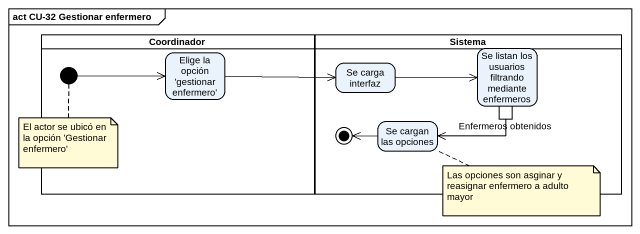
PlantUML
@startuml
mainframe act CU-32 Gestionar enfermero
hide empty description
state Coordinador <<partition>> {
  state "Elige la opción 'gestionar enfermero'" as Elige_la_opción_gestionar
  state initial1 <<start>>
}
state Sistema <<partition>> {
  state "Se listan los usuarios filtrando mediante enfermeros" as Se_listan_los_usuarios {
    state "Enfermeros obtenidos" as Enfermeros_obtenidos <<outputPin>>
  }
  state "Se carga interfaz" as Se_carga_interfaz
  state "Se cargan las opciones" as Se_cargan_las_opciones
  Se_cargan_las_opciones -left-> [*]
}
Elige_la_opción_gestionar -right-> Se_carga_interfaz
initial1 -right-> Elige_la_opción_gestionar
Se_carga_interfaz -right-> Se_listan_los_usuarios
Enfermeros_obtenidos -left-> Se_cargan_las_opciones
note bottom of initial1 : El actor se ubicó en la opción 'Gestionar enfermero'
note right of Se_cargan_las_opciones : Las opciones son asginar y reasignar enfermero a adulto mayor
@enduml
